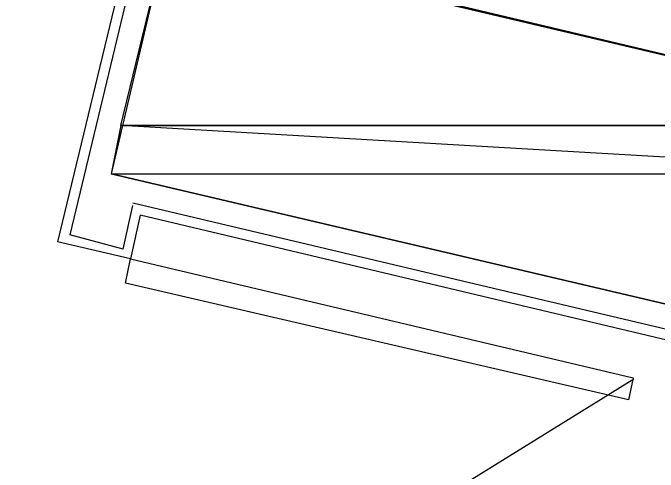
# Model space of a CAD drawing. Header units: feet. Extents: x -84 to 198, y -22 to 181.
# Drawn here: x 119.061 to 122.603, y 127.221 to 129.742 of the extents above; entities that cross this region are included whole.
import ezdxf

# ---------------------------------------------------------------- set-up
doc = ezdxf.new("R2010")
doc.units = ezdxf.units.FT
doc.layers.add('A-LINEA', color=7, linetype='CONTINUOUS')
doc.layers.add('A-MURO-CONCRETO', color=8, linetype='CONTINUOUS')

msp = doc.modelspace()

# ---------------------------------------------------------------- linework, layer by layer
at = {"layer": 'A-LINEA'}
for p, q in [((119.7333, 130.2578), (119.3067, 128.4844)), ((119.7733, 130.1911), (119.3733, 128.5244)), ((123.9467, 127.6978), (119.72, 128.6978)), ((119.6667, 128.4444), (119.72, 128.6844)), ((119.76, 128.6311), (119.7067, 128.3911)), ((123.9733, 127.6311), (119.76, 128.6311)), ((119.6667, 128.4444), (119.3733, 128.5244)), ((119.7067, 128.3911), (119.3067, 128.4844)), ((119.061, 125.6272), (122.4706, 127.7322))]:
    msp.add_line(p, q, dxfattribs=at)
for points in [[(124.3067, 145.1111), (120.72, 129.9644), (124.28, 129.1244), (124.16, 128.6311), (133.8267, 126.3511), (130.9867, 114.3778), (130.3867, 111.8711), (130.04, 110.4178), (135.96, 109.0178)], [(123.9733, 127.8311), (124.28, 129.1244), (119.9067, 130.1644), (119.6, 128.8578), (123.9733, 127.8311)], [(119.7067, 128.3911), (122.4667, 127.7378), (122.44, 127.6178), (119.68, 128.2578), (119.7067, 128.3911)]]:
    msp.add_lwpolyline(points, dxfattribs=at)
at = {"layer": 'A-MURO-CONCRETO'}
for points in [[(119.9067, 130.1644), (124.28, 129.1244), (119.6533, 129.1244), (119.9067, 130.1644), (119.9067, 130.1644)], [(119.6533, 129.1244), (119.6, 128.8578), (124.2133, 128.8578), (119.6533, 129.1244)], [(119.6533, 129.1244), (124.28, 129.1244), (124.2133, 128.8578), (119.6533, 129.1244), (119.6533, 129.1244)], [(119.6, 128.8578), (124.2133, 128.8578), (123.9733, 127.8311), (119.6, 128.8578), (119.6, 128.8578)]]:
    msp.add_lwpolyline(points, dxfattribs=at)

doc.saveas('drawing.dxf')
